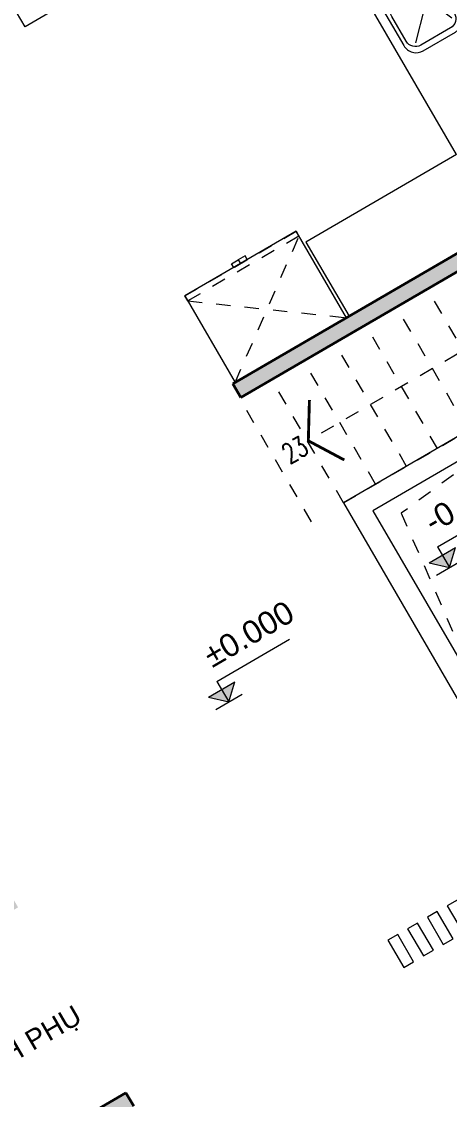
# Model space of a CAD drawing. Header units: millimetres. Extents: x 567980 to 569372, y 2065777 to 2066674.
# Drawn here: x 568908.06 to 568911.06, y 2066294.75 to 2066302.29 of the extents above; entities that cross this region are included whole.
import ezdxf
from ezdxf.enums import TextEntityAlignment as Align

# ---------------------------------------------------------------- set-up
doc = ezdxf.new("R2010")
doc.units = ezdxf.units.MM
doc.linetypes.add('DASHED2', pattern=[0.375, 0.25, -0.125])
doc.linetypes.add('HIDDEN', pattern=[0.75, 0.5, -0.25])
for name, color, linetype, lineweight in [('A-HATCH', 251, 'Continuous', 5), ('A-KY HIEU', 34, 'Continuous', 20), ('A-TEXT', 7, 'Continuous', 18), ('A-TUONG', 255, 'Continuous', 35), ('E- THAY', 9, 'Continuous', 20), ('E-Khuat', 251, 'DASHED2', 13), ('i_ThietBi', 32, 'Continuous', 13), ('LD-THAY', 9, 'Continuous', 13)]:
    doc.layers.add(name, color=color, linetype=linetype, lineweight=lineweight)
doc.styles.add('A1-arial', font='arial.ttf')
doc.styles.add('AA - Arial - Regular', font='arial.ttf', dxfattribs={"height": 250})
doc.styles.add('Dim roman', font='romans.shx', dxfattribs={"width": 0.7})

# ---------------------------------------------------------------- blocks, each defined once
blk = doc.blocks.new('A$C33A8190A')
at = {"layer": 'i_ThietBi', "linetype": 'HIDDEN'}
for p, q in [((-899.9, 40), (0, 700)), ((-899.9, 700), (0, 40))]:
    blk.add_line(p, q, dxfattribs=at)
at = {"layer": 'i_ThietBi'}
blk.add_lwpolyline([(-899.9, 700), (0, 700), (0, 0), (-899.9, 0)], close=True, dxfattribs=at)
at = {"layer": 'i_ThietBi', "linetype": 'HIDDEN'}
for points in [[(-899.9, 0), (0, 0), (0, 40), (-899.9, 40)], [(-450, 0), (-504.5, 0), (-504.5, -30.7), (-450, -30.7)], [(-395.4, 0), (-395.4, -30.7), (-450, -30.7), (-450, 0)]]:
    blk.add_lwpolyline(points, close=True, dxfattribs=at)
blk = doc.blocks.new('cotxaytho')
at = {"layer": 'A-KY HIEU'}
h = blk.add_hatch(color=256, dxfattribs=at)
h.paths.add_polyline_path([(200, 188), (0, 188), (0, 0)])
h.paths.add_polyline_path([(0, 188), (-200, 188), (0, 0)])
for p, q in [((0, 312), (0, 0)), ((0, 312), (1100, 312)), ((-200, 188), (0, 0)), ((-200, 188), (200, 188)), ((0, 0), (200, 188)), ((-200, 0), (200, 0))]:
    blk.add_line(p, q, dxfattribs=at)
at = {"color": 6, "style": 'A1-arial'}
blk.add_attdef('-0.050', (35, 402), '', height=250, dxfattribs=at)
blk = doc.blocks.new('CR')
at = {"layer": 'i_ThietBi', "ltscale": 0.5}
for p, q in [((7158371.4, 838004.4), (7158534.4, 837855.4)), ((7158637.4, 837855.4), (7158679.4, 837993.4)), ((7158592.4, 837879.4), (7158592.4, 837729.4)), ((7158525.4, 837805.4), (7158664.4, 837805.4)), ((7158371.4, 837721.4), (7158545.4, 837763.4)), ((7158550.4, 837577.4), (7158368.4, 837611.4)), ((7158591.4, 837616.4), (7158591.4, 837466.4)), ((7158556.4, 837505.4), (7158379.4, 837322.4)), ((7158524.4, 837542.4), (7158663.4, 837542.4)), ((7158618.4, 837507.4), (7158685.4, 837345.4))]:
    blk.add_line(p, q, dxfattribs=at)
for points in [[(7158297.4, 837989.4), (7158297.4, 837347, 0.414214), (7158397.4, 837247), (7158657.4, 837247, 0.414214), (7158757.4, 837347), (7158757.4, 837989.4, 0.414214), (7158657.4, 838089.4), (7158397.4, 838089.4, 0.414214)], [(7158327.4, 837964.4), (7158327.4, 837764.4, 0.414214), (7158402.4, 837689.4), (7158642.4, 837689.4, 0.414214), (7158717.4, 837764.4), (7158717.4, 837964.4, 0.414214), (7158642.4, 838039.4), (7158402.4, 838039.4, 0.414214)], [(7158327.4, 837564.4, -0.414214), (7158402.4, 837639.4), (7158642.4, 837639.4, -0.414214), (7158717.4, 837564.4), (7158717.4, 837364.4, -0.414214), (7158642.4, 837289.4), (7158402.4, 837289.4, -0.414214), (7158327.4, 837364.4)]]:
    blk.add_lwpolyline(points, format="xyb", close=True, dxfattribs=at)
for centre, radius in [((7158592.4, 837805.4), 50), ((7158591.4, 837542.4), 37.5)]:
    blk.add_circle(centre, radius, dxfattribs=at)
blk = doc.blocks.new('TANG 1 BT1')
at = {"layer": 'A-HATCH'}
h = blk.add_hatch(color=256, dxfattribs=at)
h.dxf.hatch_style = 1
h.paths.add_polyline_path([(7158834.4, 839216.9), (7158834.4, 837891.9), (7159054.4, 837891.9), (7159054.4, 839436.9), (7153914.4, 839436.9), (7153914.4, 839216.9)])
h.paths.add_polyline_path([(7150554.4, 839436.9), (7150554.3, 838368.7), (7150774.3, 838368.7), (7150774.4, 839216.9), (7151514.4, 839216.9), (7151514.4, 839436.9)])
h.paths.add_polyline_path([(7150774.3, 836568.7), (7150554.3, 836568.7), (7150554.4, 835616.9), (7151104.3, 835616.9), (7151104.3, 835319.5), (7151324.3, 835319.5), (7151324.3, 835616.9), (7152824.3, 835616.9), (7152824.3, 833426.9), (7152714.3, 833426.9), (7152714.3, 833316.9), (7152934.3, 833316.9), (7152934.3, 835726.9), (7150774.4, 835726.9)])
h.paths.add_polyline_path([(7151324.3, 834519.5), (7151104.3, 834519.5), (7151104.3, 832826.9), (7151324.3, 832826.9), (7151324.3, 833316.9), (7151914.3, 833316.9), (7151914.3, 833426.9), (7151324.3, 833426.9)])
h.paths.add_polyline_path([(7158834.4, 835616.9), (7158834.4, 834616.9), (7159054.4, 834616.9), (7159054.4, 835946.9), (7159054.4, 837091.9), (7158834.4, 837091.9), (7158834.4, 836041.9), (7158234.4, 836041.9), (7158234.4, 835726.9), (7156074.4, 835726.9), (7156074.4, 835616.9)])
h.paths.add_polyline_path([(7158834.4, 835726.9), (7158289.4, 835726.9), (7158289.4, 835986.9), (7158834.4, 835986.9)], flags=16)
h.paths.add_polyline_path([(7158434.4, 831596.9), (7158434.4, 831391.9), (7158834.4, 831391.9), (7158834.4, 827616.9), (7158354.3, 827616.9), (7158354.3, 827396.9), (7159054.4, 827396.9), (7159054.4, 832816.9), (7158834.4, 832816.9), (7158834.4, 831816.9), (7156074.4, 831816.9), (7156074.4, 831596.9)])
h.paths.add_polyline_path([(7158834.4, 831596.9), (7158834.4, 831446.9), (7158489.4, 831446.9), (7158489.4, 831596.9)], flags=16)
h.paths.add_polyline_path([(7152934.3, 831706.9), (7152934.3, 831816.9), (7151324.3, 831816.9), (7151324.3, 831926.9), (7151104.3, 831926.9), (7151104.3, 831816.9), (7150554.4, 831816.9), (7150554.4, 830866.9), (7150774.4, 830866.9), (7150774.4, 831706.9)])
h.paths.add_polyline_path([(7150554.4, 828526.9), (7150774.4, 828526.9), (7150774.4, 830066.9), (7150554.4, 830066.9)])
h.paths.add_polyline_path([(7151704.4, 827396.9), (7152404.2, 827396.9), (7152404.2, 827616.9), (7150774.4, 827616.9), (7150774.4, 827726.9), (7150554.4, 827726.9), (7150554.4, 827616.9), (7150554.4, 827396.9), (7151404.4, 827396.9), (7151404.4, 827396.9)])
h.paths.add_polyline_path([(7154604.6, 827616.9), (7154604.6, 827396.9), (7155304.4, 827396.9), (7155304.4, 827396.9), (7155604.4, 827396.9), (7156654.4, 827396.9), (7156654.4, 827616.9)])
h.paths.add_polyline_path([(7150304.3, 831816.9), (7150304.3, 831196.9), (7150554.3, 831196.9), (7150554.3, 831306.9), (7150414.3, 831306.9), (7150414.3, 831706.9), (7150554.3, 831706.9), (7150554.3, 831816.9)])
h.paths.add_polyline_path([(7150304.3, 836228.5), (7150304.3, 835616.9), (7150554.3, 835616.9), (7150554.3, 835726.9), (7150414.3, 835726.9), (7150414.3, 836118.5), (7150554.4, 836118.5), (7150554.4, 836228.5)])
at = {"layer": 'A-TUONG'}
for p, q in [((7156074.4, 835616.9), (7156074.4, 835726.9)), ((7158234.4, 835726.9), (7156074.4, 835726.9)), ((7158834.4, 835616.9), (7156074.4, 835616.9)), ((7151324.3, 831816.9), (7152934.3, 831816.9)), ((7152934.3, 831706.9), (7152934.3, 831816.9))]:
    blk.add_line(p, q, dxfattribs=at)
at = {"layer": 'E- THAY'}
for points in [[(7156324.4, 832816.9), (7157834.4, 832816.9), (7157834.4, 834616.9), (7156324.4, 834616.9)], [(7156474.4, 832966.9), (7157684.4, 832966.9), (7157684.4, 834466.9), (7156474.4, 834466.9)]]:
    blk.add_lwpolyline(points, close=True, dxfattribs=at)
at = {"layer": 'E-Khuat', "ltscale": 2}
for p, q in [((7156064.4, 834616.9), (7156064.4, 835616.9)), ((7156324.4, 834616.9), (7156324.4, 835616.9)), ((7156584.4, 834616.9), (7156584.4, 835616.9)), ((7156834.4, 834616.9), (7156834.4, 835616.9)), ((7157084.4, 834616.9), (7157084.4, 835616.9)), ((7157334.4, 834616.9), (7157334.4, 835616.9)), ((7157584.4, 834616.9), (7157584.4, 835616.9)), ((7156324.4, 834616.9), (7157834.4, 834616.9))]:
    blk.add_line(p, q, dxfattribs=at)
at = {"layer": 'E-Khuat', "ltscale": 2, "const_width": 20}
blk.add_lwpolyline([(7156480.4, 835359.4), (7156330.4, 835116.9), (7156330.4, 835116.9), (7156330.4, 835116.9), (7156480.4, 834874.4)], dxfattribs=at)
at = {"layer": 'E-Khuat', "ltscale": 2}
for points in [[(7158334.4, 833419.4), (7158334.4, 835116.9), (7156330.4, 835116.9)], [(7157684.4, 834466.9), (7156637.7, 834352.3), (7156474.4, 832966.9)]]:
    blk.add_lwpolyline(points, dxfattribs=at)
at = {"layer": 'i_ThietBi', "ltscale": 0.5}
for p, q in [((7156074.4, 838616.9), (7156074.4, 839216.9)), ((7158234.4, 838616.9), (7156074.4, 838616.9)), ((7158234.4, 836326.9), (7158234.4, 838616.9)), ((7158234.4, 836326.9), (7157015.1, 836326.9)), ((7157015.1, 836326.9), (7157015.1, 835726.9))]:
    blk.add_line(p, q, dxfattribs=at)
for points in [[(7155054.4, 831816.9), (7155054.4, 831596.9), (7155134.4, 831596.9), (7155134.4, 831816.9)], [(7155214.4, 831816.9), (7155214.4, 831596.9), (7155294.4, 831596.9), (7155294.4, 831816.9)], [(7155374.4, 831816.9), (7155374.4, 831596.9), (7155454.4, 831596.9), (7155454.4, 831816.9)], [(7155534.4, 831816.9), (7155534.4, 831596.9), (7155614.4, 831596.9), (7155614.4, 831816.9)]]:
    blk.add_lwpolyline(points, close=True, dxfattribs=at)
at = {"layer": 'A-KY HIEU'}
ref = blk.add_blockref('cotxaytho', (7154931.4, 833817.4), dxfattribs=dict(at, xscale=0.5333333333255725, yscale=0.5333333333255725, zscale=0.5333333333255725))
ref.add_attrib('-0.050', '%%p0.000', dxfattribs={"layer": 'A-TEXT', "color": 6, "height": 160, "rotation": 359.99665, "style": 'A1-arial'}).set_placement((7154950, 834031.6), align=Align.BOTTOM_LEFT)
ref = blk.add_blockref('cotxaytho', (7156738.4, 833854.2), dxfattribs=dict(at, xscale=0.5333333333255725, yscale=0.5333333333255725, zscale=0.5333333333255725))
ref.add_attrib('-0.050', '-0.60', dxfattribs={"layer": 'A-TEXT', "color": 6, "height": 160, "rotation": 359.99665, "style": 'A1-arial'}).set_placement((7156757, 834068.5), align=Align.BOTTOM_LEFT)
at = {"layer": 'A-TUONG'}
blk.add_blockref('CR', (0, -176.3), dxfattribs=at)
at = {"layer": 'i_ThietBi', "ltscale": 0.5, "xscale": -1, "rotation": 180}
blk.add_blockref('A$C33A8190A', (7156993.7, 836426.9), dxfattribs=at)
at = {"layer": 'A-TEXT', "style": 'AA - Arial - Regular'}
blk.add_text('SẢNH PHỤ', height=140, rotation=359.99665, dxfattribs=at).set_placement((7152424, 832465.9), align=Align.MIDDLE_CENTER)
at = {"layer": 'E-Khuat', "ltscale": 2, "style": 'Dim roman', "width": 0.7}
blk.add_text('23', height=140, rotation=359.99665, dxfattribs=at).set_placement((7156217.6, 835109.4), align=Align.MIDDLE_CENTER)
blk = doc.blocks.new('MBT1 BT1')
at = {"layer": 'E- THAY'}
blk.add_blockref('TANG 1 BT1', (-73138, 193430.5), dxfattribs=at)

msp = doc.modelspace()

# ---------------------------------------------------------------- block references
at = {"layer": 'LD-THAY', "xscale": 0.001000000000001394, "yscale": 0.001000000000001394, "zscale": 0.001000000000001394, "rotation": 30.1906983248881}
msp.add_blockref('MBT1 BT1', (563304.9011, 2061848.3373, -0.0003), dxfattribs=at)

# ---------------------------------------------------------------- next in the draw order: block references
msp.add_blockref('MBT1 BT1', (563304.9011, 2061848.3373, -0.0003), dxfattribs=at)

doc.saveas('drawing.dxf')
